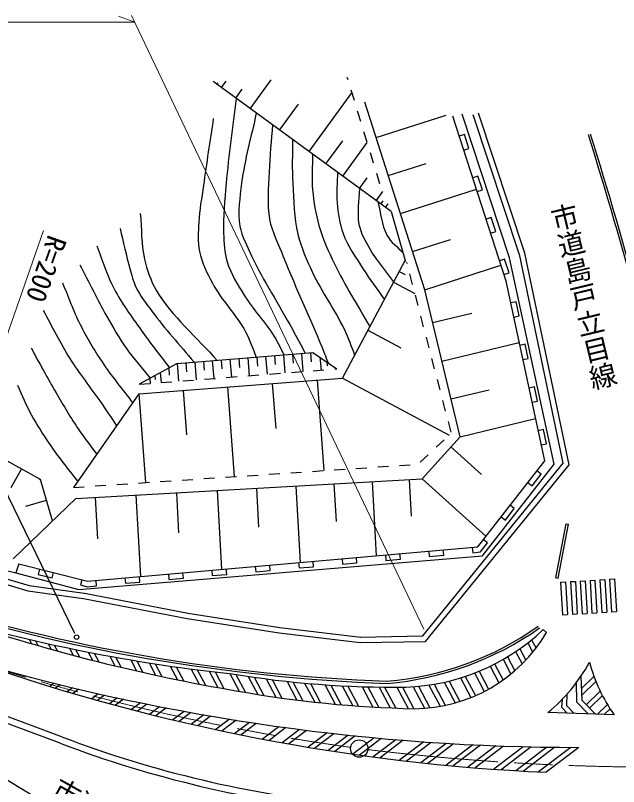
# Model space of a CAD drawing. Units: millimetres, scale not verified. Extents: x 40000 to 680000, y 20000 to 380000.
# Drawn here: x 140054 to 195429, y 264522 to 335282 of the extents above; entities that cross this region are included whole.
import ezdxf
from ezdxf.enums import TextEntityAlignment as Align

# ---------------------------------------------------------------- set-up
doc = ezdxf.new("R2010")
doc.units = ezdxf.units.MM
doc.header["$LTSCALE"] = 1000
doc.linetypes.add('CHAIN', pattern=[18.5, 12, -1.5, 3.5, -1.5])
for name, color, linetype, lineweight in [('M-BGD', 7, 'Continuous', 25), ('M-BMK', 2, 'CHAIN', 13), ('M-BMK-SRVR', 3, 'Continuous', 25), ('M-STR-HTXT', 7, 'Continuous', 13), ('M-STR-STRC', 7, 'Continuous', 25)]:
    doc.layers.add(name, color=color, linetype=linetype, lineweight=lineweight)
doc.styles.add('@ＭＳ ゴシック', font='')
doc.styles.add('ＭＳ ゴシック', font='')
doc.styles.get('@ＭＳ ゴシック').set_extended_font_data('@MS Gothic')
doc.styles.get('ＭＳ ゴシック').set_extended_font_data('MS Gothic')

msp = doc.modelspace()

# ---------------------------------------------------------------- linework, layer by layer
at = {"layer": 'M-BGD'}
for p, q in [((174543, 317293), (158213, 329205)), ((158558, 328954), (158656, 329088)), ((158962, 328659), (159388, 329243)), ((161612, 326726), (163544, 329376)), ((170588, 329379), (170520, 329600)), ((160287, 327693), (160876, 328501)), ((171174, 327466), (170881, 328422)), ((167013, 322786), (170953, 328188)), ((164312, 324756), (166047, 327134)), ((172123, 327297), (172138, 327301)), ((171760, 325554), (171467, 326510)), ((185410, 313033), (181072, 326207)), ((186821, 313467), (182561, 326326)), ((173158, 324074), (179604, 326143)), ((185095, 310903), (180204, 326050)), ((186346, 313310), (182086, 326169)), ((172346, 323642), (172053, 324598)), ((181281, 324341), (180805, 324188)), ((181691, 323072), (181281, 324341)), ((168556, 321660), (170104, 323783)), ((170100, 320534), (172352, 323622)), ((172932, 321730), (172639, 322686)), ((181215, 322919), (181691, 323072)), ((174277, 320587), (177761, 321705)), ((173518, 319817), (173225, 320774)), ((171644, 319408), (172348, 320373)), ((182510, 320535), (182034, 320381)), ((182920, 319266), (182510, 320535)), ((175397, 317100), (182371, 319339)), ((182444, 319112), (182920, 319266)), ((173187, 318282), (173800, 319122)), ((173607, 317976), (173819, 318266)), ((174028, 317669), (174261, 317989)), ((174432, 317375), (174457, 317409)), ((174543, 317293), (175825, 312796)), ((183739, 316728), (183263, 316575)), ((184149, 315459), (183739, 316728)), ((183673, 315306), (184149, 315459)), ((176518, 313607), (180008, 314727)), ((190883, 294060), (186821, 313467)), ((170067, 301989), (175825, 312796)), ((175816, 312778), (175875, 312747)), ((184968, 312922), (184493, 312768)), ((185378, 311653), (184968, 312922)), ((189513, 294100), (185410, 313033)), ((190345, 294191), (186331, 313364)), ((176013, 312523), (175983, 312639)), ((177640, 310114), (184625, 312357)), ((175292, 311796), (175822, 311514)), ((176519, 310588), (176266, 311556)), ((184902, 311499), (185378, 311653)), ((174769, 310814), (176734, 309767)), ((188645, 294415), (185095, 310903)), ((177025, 308653), (176772, 309621)), ((186013, 309014), (185524, 308909)), ((186294, 307710), (186013, 309014)), ((178360, 307110), (181951, 307971)), ((177530, 306718), (177277, 307686)), ((185805, 307605), (186294, 307710)), ((172418, 306401), (175436, 304793)), ((178036, 304783), (177783, 305751)), ((179211, 303561), (186309, 305263)), ((186855, 305104), (186366, 304998)), ((187136, 303800), (186855, 305104)), ((154900, 303330), (167365, 304355)), ((166315, 304269), (166452, 302612)), ((167144, 304337), (167212, 303507)), ((167365, 304355), (169573, 302856)), ((158129, 303595), (158263, 301971)), ((158941, 303662), (159008, 302848)), ((159753, 303729), (159888, 302098)), ((160569, 303796), (160636, 302979)), ((161384, 303863), (161519, 302226)), ((162203, 303931), (162270, 303110)), ((163021, 303998), (163156, 302354)), ((163843, 304065), (163911, 303242)), ((164665, 304133), (164801, 302483)), ((165490, 304201), (165558, 303374)), ((168012, 303916), (168109, 302742)), ((178542, 302848), (178289, 303816)), ((186647, 303695), (187136, 303800)), ((154900, 303330), (151429, 301436)), ((154124, 302906), (154175, 302281)), ((154900, 303330), (155033, 301718)), ((155706, 303396), (155772, 302589)), ((156511, 303462), (156645, 301845)), ((157320, 303529), (157387, 302718)), ((168638, 303491), (168667, 303139)), ((169374, 302841), (169573, 302856)), ((152867, 302221), (152895, 301887)), ((153348, 302483), (153421, 301592)), ((161399, 302217), (162395, 302295)), ((163392, 302373), (164389, 302451)), ((165386, 302529), (166383, 302607)), ((167380, 302685), (168377, 302763)), ((151370, 300569), (170067, 301989)), ((151429, 301436), (152426, 301514)), ((152387, 301959), (152424, 301514)), ((153423, 301592), (154420, 301670)), ((155417, 301748), (156414, 301826)), ((157411, 301904), (158408, 301982)), ((159405, 302061), (160402, 302139)), ((163635, 301500), (163949, 297371)), ((167747, 301812), (168377, 293518)), ((170067, 301989), (179887, 296756)), ((179047, 300913), (178794, 301881)), ((155447, 300878), (155758, 296784)), ((159523, 301188), (160148, 292964)), ((180043, 300093), (183551, 300934)), ((187697, 301193), (187208, 301088)), ((187978, 299890), (187697, 301193)), ((151370, 300569), (145374, 291970)), ((151370, 300569), (151989, 292415)), ((179553, 298978), (179300, 299946)), ((187489, 299784), (187978, 299890)), ((180058, 297043), (179806, 298011)), ((180874, 296624), (187811, 298287)), ((188539, 297283), (188050, 297177)), ((188820, 295979), (188539, 297283)), ((136480, 295973), (142317, 292739)), ((178694, 295656), (179429, 296334)), ((188331, 295874), (188820, 295979)), ((180030, 295684), (182854, 293148)), ((177225, 294299), (177960, 294977)), ((182492, 286526), (188645, 294415)), ((140606, 293687), (139636, 291938)), ((171316, 293716), (172313, 293783)), ((173311, 293851), (174309, 293918)), ((175307, 293985), (176304, 294052)), ((177467, 278344), (190345, 294191)), ((177709, 277849), (190883, 294060)), ((182925, 285698), (189513, 294100)), ((159343, 292910), (160340, 292977)), ((161338, 293045), (162336, 293112)), ((163334, 293179), (164331, 293246)), ((165329, 293313), (166327, 293380)), ((167325, 293448), (168322, 293515)), ((169320, 293582), (170318, 293649)), ((187497, 292130), (188317, 293182)), ((188317, 293182), (187923, 293489)), ((142329, 292697), (142229, 292668)), ((142317, 292739), (143422, 288952)), ((149365, 292238), (150363, 292306)), ((151361, 292373), (152358, 292440)), ((153356, 292507), (154354, 292574)), ((155352, 292641), (156349, 292709)), ((157347, 292776), (158345, 292843)), ((169293, 292296), (169490, 288847)), ((172796, 292496), (173183, 285706)), ((176191, 292689), (176381, 289347)), ((177403, 292759), (183254, 287504)), ((187103, 292438), (187497, 292130)), ((145374, 291970), (146372, 292037)), ((147370, 292104), (148368, 292171)), ((158561, 291683), (158974, 284454)), ((162176, 291889), (162379, 288331)), ((165790, 292096), (166190, 285090)), ((145611, 290944), (139852, 285422)), ((147372, 291045), (147589, 287257)), ((151102, 291257), (151528, 283798)), ((154832, 291470), (155041, 287798)), ((142889, 290777), (140969, 290217)), ((185857, 290028), (185462, 290335)), ((185037, 288976), (185857, 290028)), ((184642, 289284), (185037, 288976)), ((189674, 283689), (190620, 288640)), ((189870, 283652), (190817, 288602)), ((190620, 288640), (190817, 288602)), ((182752, 286047), (183397, 286874)), ((183397, 286874), (183002, 287181)), ((131431, 286428), (140089, 284120)), ((146676, 283371), (182492, 286526)), ((175394, 285399), (175350, 285897)), ((178006, 286131), (178050, 285633)), ((179378, 285750), (179334, 286248)), ((181991, 286482), (182035, 285984)), ((182035, 285984), (182752, 286047)), ((132184, 285643), (141308, 282973)), ((145887, 282621), (182925, 285698)), ((167424, 284697), (167381, 285195)), ((170037, 285429), (170081, 284931)), ((171409, 285048), (171365, 285546)), ((174022, 285780), (174065, 285282)), ((174065, 285282), (175394, 285399)), ((178050, 285633), (179378, 285750)), ((132170, 285126), (141203, 282483)), ((140365, 284949), (140089, 284120)), ((140365, 284949), (146676, 283371)), ((142263, 284474), (142142, 283989)), ((159455, 283995), (159411, 284493)), ((162068, 284727), (162112, 284229)), ((163440, 284346), (163396, 284844)), ((166052, 285078), (166096, 284580)), ((166096, 284580), (167424, 284697)), ((170081, 284931), (171409, 285048)), ((140089, 284120), (145887, 282621)), ((142142, 283989), (143436, 283665)), ((143436, 283665), (143557, 284151)), ((151486, 283293), (151442, 283791)), ((154099, 284025), (154143, 283527)), ((155471, 283644), (155427, 284142)), ((158083, 284376), (158127, 283878)), ((158127, 283878), (159455, 283995)), ((162112, 284229), (163440, 284346)), ((146144, 283504), (146023, 283019)), ((147502, 282942), (147458, 283440)), ((150114, 283674), (150158, 283176)), ((150158, 283176), (151486, 283293)), ((154143, 283527), (155471, 283644)), ((189674, 283689), (189870, 283652)), ((141203, 282483), (146291, 281773)), ((141308, 282973), (146360, 282268)), ((146023, 283019), (146636, 282865)), ((146636, 282865), (147502, 282942)), ((146291, 281773), (155817, 279939)), ((146386, 282264), (155912, 280430)), ((155893, 280433), (164335, 279132)), ((155817, 279939), (164258, 278637)), ((164319, 279134), (171774, 278227)), ((164258, 278637), (171713, 277730)), ((171703, 278230), (177467, 278344)), ((171713, 277730), (177709, 277849)), ((144373, 269062), (128438, 274979)), ((144165, 268500), (128219, 274420))]:
    msp.add_line(p, q, dxfattribs=at)
for points in [[(145611, 290944), (177403, 292759), (180874, 296624), (177640, 310114), (172118, 327312)], [(126214, 273095), (156507, 254635), (162661, 251362), (169090, 248679), (175796, 246589), (182344, 245603), (188615, 244774)]]:
    msp.add_lwpolyline(points, dxfattribs=at)
msp.add_circle((145670, 278233), 200, dxfattribs=at)
for centre, radius, start, end in [((-146973, 217180), 356128, 12.23969, 17.50751), ((-146973, 217180), 356328, 12.23969, 17.50751), ((180234, 439095), 165014, 252.53569, 267.89602), ((180234, 439095), 165214, 252.53569, 267.89602), ((171893, 302066), 27965, 274.63362, 305.30667), ((171893, 302066), 28165, 274.63362, 305.30667), ((180691, 364698), 102299, 249.2057, 264.27467), ((180691, 364698), 102899, 249.2057, 264.27467)]:
    msp.add_arc(centre, radius, start, end, dxfattribs=at)
for points, knots in [([(160311, 327669), (160009, 325066), (159623, 322471), (159404, 319859), (159277, 318337), (159115, 316810), (159168, 315284), (159198, 314410), (159227, 313516), (159483, 312680), (159821, 311578), (160457, 310585), (161061, 309604), (161880, 308274), (162991, 307140), (163822, 305817), (164163, 305274), (164427, 304686), (164729, 304121)], [0, 0, 0, 0, 1, 1, 1, 2, 2, 2, 3, 3, 3, 4, 4, 4, 5, 5, 5, 6, 6, 6, 6]), ([(162165, 326328), (161718, 324185), (161092, 322072), (160824, 319899), (160663, 318593), (160448, 317252), (160666, 315954), (160828, 314994), (161316, 314114), (161731, 313233), (162827, 310906), (164247, 308746), (165479, 306488), (165879, 305754), (166268, 305015), (166662, 304279)], [0, 0, 0, 0, 1, 1, 1, 2, 2, 2, 3, 3, 3, 4, 4, 4, 5, 5, 5, 5]), ([(158221, 325815), (157918, 323764), (157598, 321716), (157314, 319662), (157159, 318546), (156936, 317435), (156880, 316309), (156835, 315416), (156775, 314502), (156959, 313627), (157175, 312600), (157646, 311634), (158142, 310708), (158991, 309123), (160318, 307829), (161179, 306251), (161583, 305511), (161837, 304700), (162165, 303924)], [0, 0, 0, 0, 1, 1, 1, 2, 2, 2, 3, 3, 3, 4, 4, 4, 5, 5, 5, 6, 6, 6, 6]), ([(163664, 325263), (163559, 323817), (163395, 322374), (163349, 320924), (163303, 319479), (163128, 318008), (163388, 316585), (163607, 315387), (164202, 314287), (164650, 313154), (165839, 310152), (167231, 307234), (168437, 304239), (168547, 303965), (168647, 303687), (168753, 303411)], [0, 0, 0, 0, 1, 1, 1, 2, 2, 2, 3, 3, 3, 4, 4, 4, 5, 5, 5, 5]), ([(165479, 323922), (165492, 322568), (165443, 321212), (165518, 319859), (165605, 318302), (165631, 316722), (165991, 315205), (166281, 313986), (166803, 312830), (167333, 311694), (168178, 309881), (169386, 308253), (170251, 306448), (170613, 305693), (170883, 304897), (171198, 304121)], [0, 0, 0, 0, 1, 1, 1, 2, 2, 2, 3, 3, 3, 4, 4, 4, 5, 5, 5, 5]), ([(167333, 322542), (167333, 321450), (167235, 320355), (167333, 319268), (167432, 318163), (167616, 317059), (167924, 315994), (168275, 314781), (168797, 313621), (169344, 312483), (170298, 310499), (171501, 308644), (172579, 306724)], [0, 0, 0, 0, 1, 1, 1, 2, 2, 2, 3, 3, 3, 4, 4, 4, 4]), ([(169620, 320924), (169607, 319978), (169495, 319027), (169581, 318084), (169667, 317137), (169802, 316176), (170133, 315284), (170569, 314108), (171318, 313070), (171987, 312010), (172587, 311060), (173276, 310169), (173920, 309249)], [0, 0, 0, 0, 1, 1, 1, 2, 2, 2, 3, 3, 3, 4, 4, 4, 4]), ([(171632, 319386), (171619, 318295), (171375, 317182), (171593, 316112), (171756, 315310), (172172, 314574), (172579, 313864), (173191, 312793), (174025, 311865), (174748, 310866)], [0, 0, 0, 0, 1, 1, 1, 2, 2, 2, 3, 3, 3, 3]), ([(173328, 318203), (173604, 317177), (173648, 316058), (174156, 315126), (174513, 314472), (175156, 314022), (175655, 313469)], [0, 0, 0, 0, 1, 1, 1, 2, 2, 2, 2]), ([(151515, 317098), (151647, 315705), (151595, 314281), (151910, 312917), (152137, 311932), (152458, 310946), (152975, 310077), (154432, 307625), (156709, 305765), (158576, 303608)], [0, 0, 0, 0, 1, 1, 1, 2, 2, 2, 3, 3, 3, 3]), ([(149661, 315718), (149964, 314495), (150222, 313260), (150569, 312049), (150732, 311478), (150863, 310889), (151121, 310353), (151504, 309558), (152054, 308853), (152580, 308144), (153782, 306525), (155157, 305041), (156446, 303490)], [0, 0, 0, 0, 1, 1, 1, 2, 2, 2, 3, 3, 3, 4, 4, 4, 4]), ([(147531, 314140), (148057, 312825), (148454, 311451), (149109, 310195), (149807, 308857), (150727, 307644), (151594, 306409), (152425, 305225), (153330, 304095), (154198, 302938)], [0, 0, 0, 0, 1, 1, 1, 2, 2, 2, 3, 3, 3, 3]), ([(145954, 312404), (146782, 310827), (147558, 309220), (148439, 307671), (149010, 306665), (149589, 305660), (150253, 304713), (150919, 303763), (151699, 302898), (152423, 301991)], [0, 0, 0, 0, 1, 1, 1, 2, 2, 2, 3, 3, 3, 3]), ([(144376, 310748), (144915, 309472), (145372, 308159), (145993, 306922), (146588, 305736), (147271, 304595), (148005, 303490), (148867, 302191), (149872, 300992), (150805, 299743)], [0, 0, 0, 0, 1, 1, 1, 2, 2, 2, 3, 3, 3, 3]), ([(142601, 308223), (143416, 306751), (144152, 305231), (145046, 303805), (145919, 302415), (146952, 301132), (147886, 299782), (148366, 299090), (148833, 298388), (149306, 297692)], [0, 0, 0, 0, 1, 1, 1, 2, 2, 2, 3, 3, 3, 3]), ([(141496, 304752), (142259, 303385), (142992, 302000), (143784, 300650), (144456, 299504), (145133, 298360), (145875, 297258), (146384, 296500), (146953, 295785), (147492, 295049)], [0, 0, 0, 0, 1, 1, 1, 2, 2, 2, 3, 3, 3, 3]), ([(140234, 301360), (140668, 300440), (141050, 299493), (141536, 298599), (142024, 297701), (142577, 296839), (143153, 295995), (143958, 294816), (144862, 293708), (145717, 292564)], [0, 0, 0, 0, 1, 1, 1, 2, 2, 2, 3, 3, 3, 3])]:
    msp.add_open_spline(points, degree=3, knots=knots, dxfattribs=at)
at = {"layer": 'M-BMK'}
for centre, radius, start, end in [((199094, 471619), 205452, 250.22087, 262.09139), ((199037, 488000), 221690, 263.10201, 276.24994)]:
    msp.add_arc(centre, radius, start, end, dxfattribs=at)
at = {"layer": 'M-BMK-SRVR'}
msp.add_circle((171617, 268012), 800, dxfattribs=at)
at = {"layer": 'M-STR-HTXT'}
for p, q in [((151027, 334651), (149504, 335203)), ((177549, 278955), (150726, 335282)), ((91679, 334651), (151027, 334651)), ((129606, 278274), (142640, 315560))]:
    msp.add_line(p, q, dxfattribs=at)
at = {"layer": 'M-STR-STRC'}
for p, q in [((145520, 278561), (128085, 314377)), ((190111, 283271), (190560, 283298)), ((190111, 283271), (190292, 280277)), ((190560, 283298), (190742, 280304)), ((191009, 283326), (191458, 283353)), ((191009, 283326), (191191, 280331)), ((191458, 283353), (191640, 280358)), ((191907, 283380), (192357, 283407)), ((191907, 283380), (192089, 280386)), ((192357, 283407), (192538, 280413)), ((192806, 283435), (193255, 283462)), ((192806, 283435), (192987, 280440)), ((193255, 283462), (193437, 280467)), ((193704, 283489), (194153, 283516)), ((193704, 283489), (193886, 280495)), ((194153, 283516), (194335, 280522)), ((194602, 283544), (195052, 283571)), ((194602, 283544), (194784, 280549)), ((195052, 283571), (195233, 280576)), ((190292, 280277), (190742, 280304)), ((191191, 280331), (191640, 280358)), ((192089, 280386), (192538, 280413)), ((192987, 280440), (193437, 280467)), ((193886, 280495), (194335, 280522)), ((194784, 280549), (195233, 280576)), ((188509, 278928), (188825, 278652)), ((141306, 278036), (141519, 277635)), ((141889, 277900), (142122, 277462)), ((143049, 277635), (143321, 277123)), ((143626, 277507), (143919, 276957)), ((187083, 277707), (187547, 276834)), ((187441, 277992), (187853, 277217)), ((145009, 277211), (145349, 276571)), ((145582, 277092), (145942, 276415)), ((146723, 276862), (147123, 276111)), ((147292, 276751), (147712, 275962)), ((185977, 276910), (186580, 275778)), ((186351, 277166), (186910, 276115)), ((148714, 276483), (149183, 275601)), ((149278, 276381), (149767, 275462)), ((150645, 276143), (151183, 275133)), ((151205, 276049), (151762, 275002)), ((184829, 276199), (185546, 274852)), ((185217, 276427), (185898, 275147)), ((152320, 275868), (152917, 274747)), ((152876, 275782), (153492, 274623)), ((154266, 275575), (154931, 274323)), ((154817, 275496), (155503, 274207)), ((156197, 275309), (156932, 273927)), ((183635, 275569), (184446, 274044)), ((184038, 275770), (184820, 274300)), ((156744, 275238), (157499, 273819)), ((157835, 275103), (158629, 273610)), ((158379, 275039), (159193, 273509)), ((159731, 274902), (160603, 273263)), ((160289, 274810), (161165, 273165)), ((161429, 274634), (162311, 272974)), ((161981, 274554), (162868, 272887)), ((181345, 274636), (182287, 272866)), ((182200, 274945), (183100, 273253)), ((182620, 275114), (183497, 273466)), ((192084, 272420), (191993, 274668)), ((192039, 273521), (193167, 274634)), ((143601, 274009), (143212, 273712)), ((144162, 273870), (143742, 273550)), ((163080, 274404), (163975, 272721)), ((163626, 274335), (164527, 272643)), ((164990, 274177), (165902, 272461)), ((165530, 274120), (166448, 272394)), ((166605, 274016), (167533, 272270)), ((167139, 273968), (168074, 272212)), ((178489, 273915), (179519, 271978)), ((179411, 274098), (180421, 272199)), ((179864, 274205), (180861, 272330)), ((180910, 274496), (181870, 272691)), ((191602, 272270), (191567, 274072)), ((192064, 272913), (193341, 274174)), ((145287, 273597), (144807, 273231)), ((145853, 273463), (145342, 273073)), ((168501, 273815), (169424, 272080)), ((169009, 273818), (169959, 272033)), ((170056, 273767), (171024, 271946)), ((170579, 273741), (171554, 271908)), ((171886, 273688), (172879, 271822)), ((172404, 273673), (173404, 271793)), ((173436, 273650), (174450, 271743)), ((173949, 273643), (174971, 271722)), ((175068, 273638), (176111, 271678)), ((175577, 273640), (176625, 271670)), ((176575, 273680), (177624, 271709)), ((177063, 273722), (178110, 271753)), ((178019, 273839), (179057, 271888)), ((192457, 272036), (193728, 273291)), ((147663, 273044), (147055, 272580)), ((148236, 272915), (147597, 272427)), ((149387, 272661), (148686, 272126)), ((149966, 272537), (149234, 271978)), ((190206, 271769), (190277, 272554)), ((190672, 271936), (190709, 273021)), ((192771, 271714), (193940, 272868)), ((151534, 272207), (150718, 271585)), ((152119, 272088), (151272, 271441)), ((153295, 271853), (152385, 271158)), ((153886, 271738), (152944, 271019)), ((190206, 271769), (190703, 271258)), ((190672, 271936), (191351, 271237)), ((191602, 272270), (192647, 271195)), ((192084, 272420), (193295, 271174)), ((193499, 271168), (194398, 272055)), ((155548, 271425), (154517, 270638)), ((156146, 271315), (155083, 270504)), ((157349, 271101), (156221, 270241)), ((195018, 271118), (188943, 271316)), ((194119, 271147), (194643, 271665)), ((157953, 270996), (156794, 270111)), ((159700, 270704), (158447, 269748)), ((160313, 270606), (159027, 269624)), ((161544, 270413), (160192, 269382)), ((162163, 270320), (160778, 269263)), ((164248, 270018), (162752, 268876)), ((164877, 269932), (163347, 268764)), ((166141, 269765), (164543, 268545)), ((166776, 269683), (165145, 268438)), ((168663, 269455), (166930, 268133)), ((169308, 269381), (167540, 268032)), ((170605, 269239), (168768, 267837)), ((171257, 269170), (169385, 267742)), ((172984, 269000), (171019, 267500)), ((173646, 268939), (171645, 267412)), ((174977, 268822), (172904, 267240)), ((175646, 268767), (173537, 267158)), ((177538, 268623), (175326, 266936)), ((178218, 268576), (175969, 266860)), ((179586, 268488), (177263, 266715)), ((180274, 268448), (177914, 266646)), ((182054, 268353), (179596, 266478)), ((182753, 268321), (180257, 266416)), ((184160, 268263), (181587, 266299)), ((184869, 268237), (182256, 266243)), ((186674, 268184), (183961, 266114)), ((187393, 268167), (184641, 266066)), ((188843, 268141), (186010, 265979)), ((189573, 268132), (186699, 265939)), ((191043, 268122), (188087, 265866)), ((191783, 268121), (188785, 265833))]:
    msp.add_line(p, q, dxfattribs=at)
for centre, radius, start, end in [((175506, 422753), 148703, 254.18625, 263.9957), ((188984, 441014), 170134, 251.49413, 260.34992), ((175171, 293067), 19437, 272.11086, 313.33214), ((176576, 285905), 14235, 270.40156, 329.36827), ((197052, 449396), 183749, 250.74031, 267.42138), ((191687, 467411), 199290, 253.90653, 270.0277), ((178626, 283762), 16166, 309.65432, 331.02415), ((206603, 279463), 14278, 194.32282, 215.76238), ((174934, 365674), 92036, 260.63106, 270.59322), ((178975, 376777), 105132, 259.85921, 268.7472)]:
    msp.add_arc(centre, radius, start, end, dxfattribs=at)

# ---------------------------------------------------------------- texts
at = {"layer": 'M-BGD'}
for s, rotation, style, p in [('市道島戸立目線', 283.474, '@ＭＳ ゴシック', (190784, 309147)), ('市道細井小田ヶ迫線', 330.709, 'ＭＳ ゴシック', (152778, 257778))]:
    msp.add_text(s, height=1833, rotation=rotation, dxfattribs=dict(at, style=style)).set_placement(p, align=Align.BOTTOM_CENTER)
at = {"layer": 'M-STR-HTXT', "style": 'ＭＳ ゴシック'}
msp.add_text('R=200', height=1833, rotation=250.364, dxfattribs=at).set_placement((141511, 312503), align=Align.BOTTOM_CENTER)

doc.saveas('drawing.dxf')
